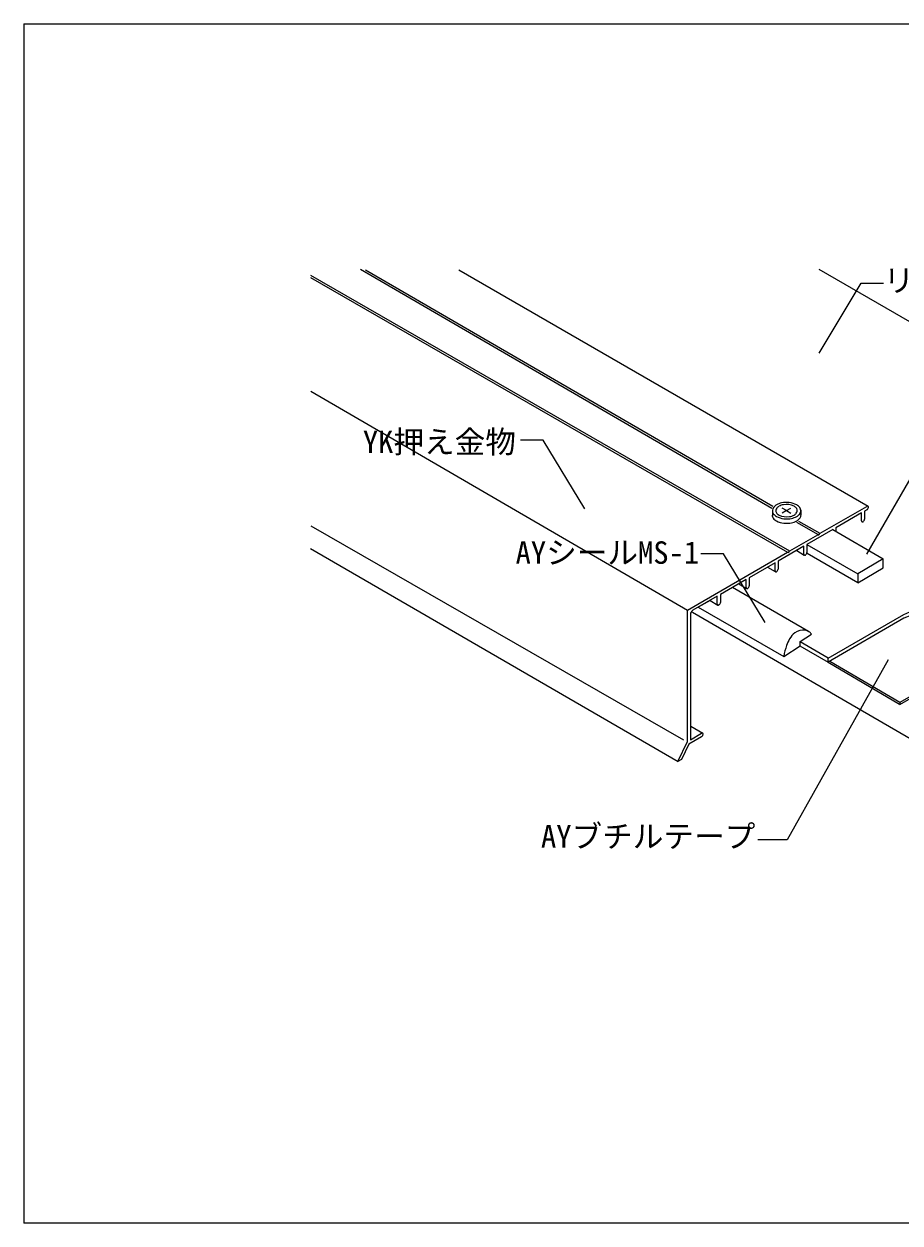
# Model space of a CAD drawing. Units: millimetres, scale not verified. Extents: x -1350 to 1350, y -943 to 920.
# Drawn here: x -1350 to -35, y -880 to 920 of the extents above; entities that cross this region are included whole.
import ezdxf
from ezdxf.enums import TextEntityAlignment as Align

# ---------------------------------------------------------------- set-up
doc = ezdxf.new("R2010")
doc.units = ezdxf.units.MM
doc.header["$LTSCALE"] = 10
for name, color, linetype, lineweight in [('D-0', 7, 'Continuous', 18), ('E-E', 7, 'Continuous', 18), ('F-F', 7, 'Continuous', 18)]:
    doc.layers.add(name, color=color, linetype=linetype, lineweight=lineweight)
doc.styles.add('ＭＳ ゴシック', font='')
doc.styles.get('ＭＳ ゴシック').set_extended_font_data('MS Gothic')

msp = doc.modelspace()

# ---------------------------------------------------------------- linework, layer by layer
at = {"layer": 'D-0'}
for p, q in [((-919.68, 542.79), (-200.68, 128.99)), ((-844.88, 551.79), (-226.88, 193.19)), ((-837.28, 550.99), (-225.48, 195.99)), ((-697.08, 550.99), (-82.28, 195.99)), ((-156.48, 551.79), (357.52, 255.19)), ((-919.88, 539.39), (-203.48, 126.99)), ((-919.08, 368.79), (-353.88, 40.19)), ((-226.08, 190.79), (-226.28, 182.19)), ((-204.88, 189.39), (-211.28, 192.99)), ((-204.88, 189.39), (-211.28, 185.59)), ((-204.88, 189.39), (-198.48, 192.99)), ((-204.88, 189.39), (-198.48, 185.59)), ((-183.48, 190.79), (-183.48, 182.39)), ((-919.08, 166.79), (-359.88, -154.41)), ((-190.08, 171.99), (-157.68, 153.39)), ((-187.08, 173.79), (-155.08, 155.39)), ((-135.68, 160.99), (-59.68, 117.19)), ((-919.88, 132.59), (-367.68, -187.21)), ((-189.68, 129.59), (-178.28, 122.59)), ((-174.48, 138.59), (-97.88, 94.79)), ((-173.88, 125.39), (-97.68, 81.59)), ((-233.48, 104.79), (-221.88, 97.99)), ((-286.28, 73.99), (-304.28, 63.59)), ((-172.18, 8.13), (-286.28, 73.99)), ((-276.48, 79.59), (-264.88, 72.79)), ((-319.88, 54.59), (-337.48, 44.59)), ((-319.68, 54.39), (-308.28, 47.59)), ((-346.08, 36.99), (126.32, -237.01)), ((-337.48, 44.59), (-209.08, -29.41)), ((-208.88, -29.41), (-184.48, -13.41)), ((-184.8, -13.62), (-142.67, -37.99)), ((-184.47, -7.01), (-142.28, -31.41)), ((-142.32, -38), (-35.28, -101.01)), ((-139.75, -36.51), (-34.62, -98.2)), ((-348.88, -134.21), (-330.68, -144.61))]:
    msp.add_line(p, q, dxfattribs=at)
for points in [[(392.72, 220.79), (392.72, 224.99), (354.92, 247.19), (-18.28, 31.79), (-28.88, 27.99), (-142.68, -38.21), (-142.28, -31.81), (-29.08, 33.59), (-19.68, 37.39), (357.52, 255.19), (400.52, 229.99), (400.52, 216.19)], [(-156.28, 152.99), (-154.48, 155.39), (-84.48, 195.79)], [(-92.48, 173.99), (-92.48, 185.99), (-131.08, 163.59), (-131.08, 158.39)], [(-84.48, 190.59), (-87.88, 188.59), (-87.88, 176.79)], [(-332.48, -150.01), (-351.48, -161.01), (-362.48, -184.01), (-368.28, -187.41), (-353.88, -157.01), (-353.88, 40.19), (-203.68, 126.99), (-201.88, 126.59), (-200.08, 129.19), (-158.08, 153.19), (-156.28, 152.99)], [(-135.68, 160.99), (-174.48, 138.59), (-174.48, 126.79)], [(-179.08, 123.99), (-179.08, 135.99), (-217.68, 113.59), (-217.68, 101.79)], [(-222.28, 98.99), (-222.28, 110.99), (-261.08, 88.59), (-261.08, 76.79)], [(-265.68, 73.99), (-265.68, 85.99), (-304.28, 63.59), (-304.28, 51.39)], [(-308.88, 48.99), (-308.88, 60.99), (-345.68, 39.79)], [(-349.28, 33.39), (-349.28, -154.41), (-332.48, -144.81)], [(-184.48, -13.41), (-184.48, -7.01), (-167.48, 3.99)]]:
    msp.add_lwpolyline(points, dxfattribs=at)
for points in [[(-59.68, 103.59), (-59.68, 117.19), (-97.88, 94.79), (-97.88, 80.99)], [(79.12, -35.81), (79.12, -32.81), (-34.88, -98.61), (-34.88, -101.61)]]:
    msp.add_lwpolyline(points, close=True, dxfattribs=at)
for centre, radius, start, end in [((-212.53, 184.8), 15.36, 119.42442, 139.18498), ((-207.38, 175.43), 26.06, 101.28633, 119.16339), ((-206.69, 178.98), 19.52, 98.92051, 119.4104), ((-205.16, 166.38), 35.38, 64.05264, 101.94482), ((-205.13, 172), 26.66, 64.09796, 99.91853), ((-197.45, 184.65), 15.6, 36.81601, 60.12822), ((-218.03, 183.07), 8.46, 181.92675, 216.10943), ((-218.01, 189.35), 8.25, 138.21216, 214.59312), ((-212.78, 193.8), 15.09, 217.23153, 241.08775), ((-214.99, 189.39), 6.03, 139.29211, 210.96511), ((-211.1, 192.43), 10.95, 214.13802, 241.75715), ((-204.6, 212.39), 35.38, 244.05264, 281.94482), ((-211.17, 186.33), 10.93, 117.89738, 140.18504), ((-204.68, 206.46), 26.37, 243.90516, 279.04043), ((-203.52, 201.07), 20.86, 278.20629, 298.76098), ((-202.38, 203.35), 26.06, 281.28633, 299.1634), ((-198.69, 186.62), 10.71, 33.17676, 60.92531), ((-198.62, 192.16), 10.69, 298.73284, 321.09064), ((-195.06, 189.38), 6.17, 320.39104, 30.18945), ((-196.72, 193.64), 14.83, 298.33962, 318.5678), ((-191.82, 189.33), 8.31, 318.52599, 34.27929), ((-192.4, 183.23), 9.01, 321.00386, 352.03693), ((-83.28, 193.98), 2.16, 87.81971, 123.59757), ((-86.85, 194.73), 4.77, 299.78544, 358.28705), ((-83.39, 194.83), 1.33, 349.57632, 81.7765), ((-212.63, 187.51), 15.45, 217.61559, 241.14235), ((-204.6, 205.79), 35.38, 244.05264, 281.94482), ((-202.38, 196.75), 26.06, 281.28633, 299.1634), ((-196.35, 186.31), 14.01, 298.42728, 321.39422), ((-90.93, 174.08), 1.55, 183.40868, 303.46122), ((-92.91, 176.95), 5.03, 304.21757, 358.16084), ((-179.51, 126.95), 5.03, 304.21757, 358.16084), ((-177.53, 124.08), 1.55, 183.40868, 303.46122), ((-220.99, 98.72), 1.31, 168.3174, 260.07381), ((-221.14, 99.16), 1.74, 267.37601, 307.67513), ((-222.45, 101.93), 4.77, 299.78544, 358.28705), ((-264.13, 74.08), 1.55, 183.40868, 303.46122), ((-266.11, 76.95), 5.03, 304.21757, 358.16084), ((-341.32, 33.12), 7.97, 123.20436, 178.08013), ((-307.59, 48.72), 1.31, 168.3174, 260.07381), ((-307.74, 49.16), 1.74, 267.37601, 307.67513), ((-309.05, 51.93), 4.77, 299.78544, 352.08762), ((-318.16, 56.57), 14.81, 339.02743, 339.50057), ((-173.1, -18.68), 31.54, 128.03465, 149.84638), ((-180.37, -10.8), 20.88, 80.37839, 125.6536), ((-180.27, -7.39), 17.5, 57.56192, 78.83526), ((-176.78, -1.87), 10.99, 32.18687, 59.96342), ((-98.25, -48.58), 112.48, 161.54333, 170.18746), ((-148.79, -32.13), 59.33, 150.40977, 161.16294), ((-331.42, -146.19), 1.74, 87.37601, 127.67513), ((-335.25, -145.89), 4.97, 303.85443, 358.52403), ((-331.57, -145.75), 1.31, 348.31735, 80.07376)]:
    msp.add_arc(centre, radius, start, end, dxfattribs=at)
at = {"layer": 'E-E'}
for p, q in [((-570.57, 294.98), (-604.37, 294.98)), ((-507.97, 192.18), (-570.57, 294.98)), ((-299.77, 124.38), (-333.77, 124.38)), ((-237.17, 21.58), (-299.77, 124.38))]:
    msp.add_line(p, q, dxfattribs=at)
for points in [[(-155.77, 425.58), (-92.97, 530.98), (-59.17, 530.98)], [(-84.37, 123.98), (-0.77, 268.58), (33.03, 268.58)], [(-52.17, -34.42), (-204.17, -304.82), (-247.97, -304.82)]]:
    msp.add_lwpolyline(points, dxfattribs=at)
at = {"layer": 'F-F'}
msp.add_line((-1350, 920), (-1350, -880), dxfattribs=at)
msp.add_lwpolyline([(-1350, 920), (1350, 920), (1350, -880), (-1350, -880)], dxfattribs=at)

# ---------------------------------------------------------------- texts
at = {"layer": 'E-E', "style": 'ＭＳ ゴシック'}
for s, p in [('リベットルーフ', (-59.17, 507.98)), ('YK押え金物', (-841.15, 265.74)), ('AYシールMS-1', (-611.82, 99.5)), ('AYブチルテープ', (-573.7, -326.44))]:
    msp.add_text(s, height=33.72, dxfattribs=at).set_placement(p, align=Align.BOTTOM_LEFT)

doc.saveas('drawing.dxf')
